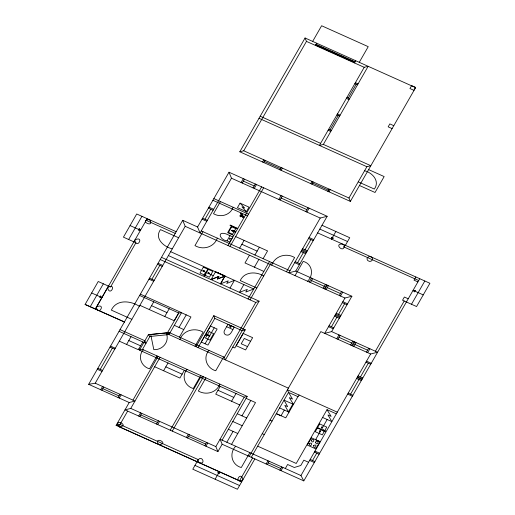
<?xml version="1.0" encoding="UTF-8"?>
<svg xmlns="http://www.w3.org/2000/svg" width="515" height="515" viewBox="0 0 515 515"><rect width="100%" height="100%" fill="white"/><g stroke="black" fill="none" stroke-linecap="round" stroke-linejoin="round"><path stroke-width="0.77" d="M96.382 307.255C98.5 316.97 106.302 302.498 96.601 306.869M107.603 287.647C109.721 297.361 117.529 282.889 107.822 287.261M134.801 240.209C136.926 249.923 144.728 235.452 135.027 239.823M198.121 459.908L198.133 461.44L199.273 462.682M242.945 479.645C240.827 469.925 233.018 484.403 242.72 480.031M85.091 304.449L124.418 321.972L85.091 304.449L98.223 281.505L110.525 287.029L135.909 242.758L123.433 237.157L136.713 213.989L176.182 231.705M90.222 306.747L103.354 283.81M128.653 239.494L141.934 216.332M108.485 286.115L95.352 309.052L147.155 218.675M88.657 384.325L95.23 383.205L134.988 401.05L129.207 402.524L88.657 384.325L182.709 220.317L197.586 226.993L200.071 232.986L231.48 178.216L228.995 172.216L197.586 226.993M100.2 369.364L112.373 348.14M151.88 279.252L159.862 265.328M95.23 383.205L185.194 226.317L182.709 220.317M100.689 389.726L102.543 386.488M126.587 344.438L131.042 336.668M101.867 390.254L103.721 387.016M149.305 309.567L153.76 301.796M239.803 151.79L305.06 37.994L415.618 87.614L350.361 201.41L239.803 151.79L243.73 150.786L348.958 198.011L350.361 201.41M243.73 150.786L306.464 41.393L305.06 37.994M204.976 219.261L210.744 209.206M202.962 231.679L194.973 245.61C203.071 250.425 214.073 247.226 217.343 238.136M220.478 201.577L213.519 213.712C220.587 217.897 230.244 215.206 233.147 207.268M312.657 41.4L321.63 25.75L368.231 46.665L359.258 62.315M142.835 341.96L138.381 349.73L119.326 341.175M139.488 350.161L148.352 334.699L169.313 332.587L168.997 334.563L149.897 336.482L142.494 349.395L139.488 350.161L244.2 397.162L247.206 396.396L222.113 440.158M315.489 45.442L316.751 43.241M143.325 349.769C137.396 356.489 141.213 366.519 149.55 368.824L156.966 355.891M241.091 182.535L243.318 178.647M118.109 397.548L119.963 394.31M164.761 316.506L169.216 308.736M242.269 183.057L244.496 179.175M119.287 398.076L121.141 394.838M262.579 162.013L263.841 159.811M240.042 203.129L237.441 207.661L246.402 211.678L249.003 207.146L240.042 203.129L244.67 208.054L241.941 206.824L246.402 211.678M263.757 162.54L265.019 160.339M178.641 312.966L174.186 320.736L139.88 305.337M166.957 333.649L178.776 313.03L181.563 312.65L169.963 332.877L166.957 333.649L288.374 388.143M241.741 481.744L116.12 425.364L129.207 402.524M253.077 187.911L255.305 184.022M231.473 226.027L227.636 232.709L233.771 235.464M132.947 400.136L158.041 356.374M254.256 188.439L256.483 184.557M127.662 411.092L118.791 426.562L241.69 481.828M419.744 278.712L303.805 480.888L300.953 475.538L220.072 439.237L222.145 444.239L217.922 451.597L124.984 409.889L130.765 408.414L160.081 357.288M227.031 240.846L229.857 242.114L232.825 236.939L225.956 233.855C216.081 230.887 220.555 240.511 227.031 240.846L229.999 235.67M179.014 327.45L186.23 314.865M227.997 245.526L261.633 186.868M215.528 271.83L211.073 279.6L218.83 276.407L217.33 279.021L224.952 276.059L220.575 283.862L228.254 280.836L226.742 283.475L234.434 280.315M230.038 246.44L263.674 187.782M179.426 337.132L190.943 316.976L181.518 312.747M179.922 339.462C183.43 330.16 194.837 327.25 203.097 332.117L194.998 346.235M163.577 370.742L168.032 362.978M138.696 416.043L140.55 412.805M279.915 169.796L281.177 167.594M139.868 416.571L141.728 413.333M281.093 170.323L282.355 168.122M239.649 248.146L244.104 240.376M220.497 283.829L224.952 276.059M354.404 62.907L355.665 60.706M278.834 199.472L281.061 195.584M280.012 200L282.239 196.112M196.022 346.692L213.802 315.676L245.249 329.793L234.834 347.953L232.793 347.039M229.999 288.091L234.46 280.315M249.453 255.189L244.998 262.953L263.841 271.411M184.344 370.298L179.889 378.062L154.661 366.744M198.063 347.606L214.807 318.405L213.802 315.676M187.042 369.39C181.087 376.137 184.924 386.211 193.299 388.529L200.747 375.544M156.547 424.051L158.401 420.813M157.725 424.579L159.579 421.347M254.925 255.002L259.38 247.232M205.073 343.769L214.221 327.83M323.356 144.406L368.141 66.306L364.214 67.311L319.422 145.41L323.356 144.406L370.832 165.714L366.899 166.718L259.006 118.296M329.986 129.915L338.239 115.527M348.275 98.024L356.193 84.215M243.878 284.544L239.417 292.327L247.329 289.404L245.816 292.044L253.741 288.992M254.423 267.182L258.878 259.412M208.948 350.38C202.627 357.603 206.83 368.296 215.727 370.768L223.639 356.972M263.12 258.678L267.575 250.914L235.683 236.597M310.687 183.604L311.955 181.402M170.227 430.192L200.432 377.514L203.438 376.748L172.268 431.106M311.865 184.132L313.126 181.93M248.043 298.964L269.5 261.543M232.883 329.529L234.216 327.199L227.939 324.386L224.695 330.044C223.497 331.705 223.941 334.364 226.091 334.95C229.664 336.301 231.628 331.982 232.883 329.529L226.606 326.71M250.032 299.859L271.489 262.438M205.897 377.856L198.346 391.02C206.039 395.559 216.603 392.758 219.821 384.1M271.714 265.141C275.081 255.846 286.346 252.62 294.625 257.526L286.462 271.766M305.73 211.536L307.957 207.654M306.901 212.071L309.129 208.182M259.103 301.159L225.422 359.888L224.347 357.288L255.794 302.447L259.103 301.159L161.478 257.346M186.424 437.467L188.284 434.229M327.791 191.277L329.053 189.076M187.602 437.995L189.462 434.757M328.963 191.805L330.231 189.604M220.182 386.379L215.727 394.149L239.745 404.932M295.764 271.051L327.173 216.281L320.233 218.051L288.825 272.821L295.764 271.051L351.893 296.247L331.628 331.596L324.688 333.366L344.96 298.018L351.893 296.247M297.573 262.727L303.361 252.64M305.002 249.781L310.86 239.565M295.05 275.622L303.219 261.375C312.425 263.847 313.983 274.888 307.616 281.254M204.751 445.687L206.612 442.449M231.57 401.262L236.031 393.492M205.929 446.215L207.79 442.984M348.958 198.011L366.899 166.718M331.512 239.115L335.87 231.505M309.27 282.001L311.498 278.119M217.922 451.597L215.849 446.602L244.2 397.162M310.448 282.529L312.676 278.647M226.825 442.269L233.07 431.383M241.979 415.843L250.805 400.458M344.863 245.108L343.82 246.917L418.701 280.527M345.372 245.333L349.736 237.724L322.01 225.28M231.538 444.387L255.511 402.576L246.093 398.346M323.163 288.233L325.39 284.351M215.135 479.188L219.39 471.766M324.334 288.761L326.562 284.879M324.971 289.05L327.199 285.162M235.664 446.235C228.866 453.322 231.628 464.936 241.284 467.536L249.846 452.601M326.149 289.578L328.377 285.69M339.334 295.494L341.561 291.612M340.512 296.022L342.739 292.14M249.234 456.399L320.787 331.615L370.646 353.992L377.585 352.228L331.628 331.596M251.275 457.314L288.509 392.385L287.434 389.784L337.293 412.161M239.539 480.752L252.633 457.919M254.835 458.91L237.434 489.25L192.79 469.21L198.346 459.522C202.26 455.305 205.846 464.472 199.743 462.895M331.441 326.755L336.926 317.189M338.561 314.337L344.651 303.721M284.312 410.037L281.003 415.805L276.291 413.687M288.394 411.871L292.848 404.101M297.934 396.614L285.761 417.839L276.336 413.609M299.106 395.024L298.14 396.711L288.509 392.385L292.52 399.086L289.321 397.651L293.486 404.372L284.055 400.155L287.653 406.65L284.827 405.382L288.439 411.891M336.733 338.773L338.96 334.892M266.133 463.983L267.987 460.745M337.911 339.301L340.138 335.42M267.311 464.511L269.165 461.273M350.625 345.005L352.852 341.123M279.864 470.144L281.718 466.905M351.797 345.533L354.024 341.651M281.042 470.671L282.896 467.433M352.595 345.893L354.822 342.005M353.773 346.421L356 342.539M285.31 468.515L287.621 464.485L294.31 467.491L300.779 465.502L303.844 460.165L308.556 462.277M336.327 413.848L327.038 409.676L296.222 463.468L257.674 446.164M327.16 419.5L315.598 439.662L320.311 441.78M366.48 352.125L368.708 348.243M367.659 352.653L369.886 348.771M300.953 475.538L370.646 353.992M415.875 276.973L414.041 280.173L417.91 281.911M312.541 460.494L316.751 453.149M350.554 394.194L358.968 379.536M360.455 376.935L368.341 363.184M375.39 351.236L404.204 300.992M411.485 304.262L424.824 280.997M322.409 427.611L321.785 427.328L322.461 427.521M320.15 431.564L319.519 431.28L320.201 431.467M242.713 215.476L244.013 217.349L243.086 217.736L241.889 215.824M242.591 215.077L240.125 215.643L240.788 216.731L240.164 216.661L240.08 215.656L240.775 216.731L242.816 215.437L241.381 213.139L240.453 213.532L241.664 215.463M242.823 217.311L243.75 216.924M211.189 279.568L218.933 276.401L217.414 279.046L225.061 276.04M245.249 329.793L242.166 330.688L214.807 318.405M116.12 425.364L119.976 424.489L198.281 459.638M167.42 332.832L148.352 334.699L149.897 336.482M149.17 219.583C138.142 220.613 155.079 228.583 149.64 219.789M119.332 426.806C130.359 425.77 113.422 417.8 118.862 426.594M159.026 444.619C170.053 443.589 153.116 435.613 158.556 444.406M342.687 244.129C333.128 243.106 344.039 254.127 344.271 245.616A2.839 2.388 9.5 0 0 343.305 244.464L342.945 244.245M370.948 256.811C369.152 255.904 366.313 257.5 367.208 259.657A2.845 2.395 9.5 0 0 368.173 260.815C370.845 263.152 374.856 258.665 371.206 256.927M316.12 44.342L355.035 61.806M315.914 44.708L354.822 62.167M315.701 45.075L354.61 62.54M306.464 41.393L364.214 67.311M355.414 82.645L358.086 83.848M354.861 83.617L357.526 84.82M346.943 97.425L349.608 98.623M346.383 98.397L349.054 99.595M393.788 125.679L389.842 123.909L388.168 126.838L392.108 128.602M337.46 113.957L340.132 115.154M336.907 114.929L339.572 116.126M328.654 129.317L331.319 130.514M328.094 130.289L330.765 131.486M260.197 116.223L320.613 143.337M368.605 169.596L384.158 176.574L375.036 192.488L359.483 185.503M364.588 170.755C372.454 172.673 380.128 181.183 374.341 189.063L358.234 181.834M264.388 161.44L280.546 168.695M312.496 183.031L328.422 190.177M228.995 172.216L327.173 216.281M243.383 181.119L254.191 185.966M281.126 198.056L306.843 209.599M231.48 178.216L320.233 218.051M319.828 229.085L347.554 241.529M317.646 232.889L429.909 283.276L416.571 306.541L402.53 300.245L404.365 297.039L408.234 298.777M309.058 237.531L313.77 239.649M308.504 238.503L313.217 240.621M213.86 198.61L248.539 214.176M212.895 200.29L247.573 215.856M413.069 290.344L423.24 294.908M302.646 248.726L307.358 250.837M208.948 207.178L213.661 209.29M302.086 249.698L306.798 251.809M208.388 208.15L213.101 210.262M301.565 250.612L306.271 252.723M301.005 251.584L305.717 253.695M237.788 228.454L230.192 225.049L230.012 225.37L237.602 228.776M202.627 218.206L207.333 220.317M202.067 219.178L206.779 221.289M295.224 261.672L299.93 263.783M294.664 262.644L299.376 264.755M241.876 244.265L257.152 251.12M201.256 230.92L290.009 270.748M311.562 280.585L324.276 286.289M327.263 287.634L340.447 293.55M185.194 226.317L344.96 298.018M342.848 301.693L347.561 303.811M342.295 302.666L347.001 304.783M146.189 220.356L175.216 233.385M178.634 237.756L160.468 229.606C154.075 238.503 164.002 246.93 172.268 248.854M263.712 275.995C256.11 271.263 244.445 271.482 240.241 280.585L256.818 288.02M336.205 313.274L340.917 315.392M335.651 314.247L340.364 316.365M335.123 315.161L339.836 317.279M334.57 316.133L339.282 318.251M130.07 225.57L140.511 230.257M170.639 251.68L253.76 288.999M215.907 272.1L224.482 275.95M329.085 325.699L333.797 327.81M328.525 326.671L333.237 328.782M168.411 255.569L213.3 275.718M339.024 337.357L351.739 343.067M354.887 344.477L367.594 350.181M160.216 259.547L255.794 302.447M158.066 263.3L162.772 265.412M157.506 264.266L162.219 266.384M366.538 361.157L371.251 363.275M365.985 362.129L370.697 364.247M149.524 278.197L154.23 280.308M148.964 279.162L153.676 281.28M358.099 375.879L362.811 377.991M357.545 376.851L362.251 378.963M357.165 377.501L361.878 379.619M356.612 378.474L361.324 380.591M250.651 341.316L244.277 338.452L241.226 343.775L247.599 346.634M140.363 294.162L181.563 312.65M139.623 295.456L178.776 313.03M348.198 393.138L352.91 395.256M151.532 305.678L166.989 312.618M347.644 394.11L352.357 396.222M139.333 306.29C130.656 300.638 116.499 299.028 111.337 310.114L131.859 319.326M174.302 325.332L183.758 329.574M91.657 292.977L101.912 297.58M169.963 332.877L224.347 357.288M322.583 417.446L331.872 421.618L327.946 414.955L331.1 416.371L327.031 409.689M120.04 329.613L144.876 340.763L145.951 343.357L119.074 331.293M279.6 407.925L289.018 412.155M128.814 340.55L140.608 345.842M142.494 349.395L247.206 396.396M138.844 348.9L139.932 349.389M165.804 366.86L182.117 374.18M217.954 390.267L233.804 397.38M110.577 346.112L115.283 348.23M110.017 347.084L114.729 349.196M270.034 420.131L272.075 421.045M237.267 413.732L246.691 417.961M314.948 451.121L319.661 453.239M314.395 452.093L319.107 454.211M262.257 433.681L264.298 434.602M232.812 421.502L242.237 425.731M310.185 459.438L314.897 461.549M309.624 460.41L314.337 462.522M97.844 368.309L102.556 370.42M97.29 369.281L102.002 371.392M228.357 429.265L237.782 433.495M102.794 388.638L119.036 395.926M268.238 462.888L280.791 468.521M222.145 444.239L303.805 480.888M130.765 408.414L215.849 446.602M140.801 414.948L157.474 422.435M188.529 436.372L205.678 444.072M194.966 465.418L239.565 485.536M166.236 332.896C169.892 341.484 162.804 350.129 153.811 349.659L150.702 334.46M309.148 443.763C310.629 449.099 314.06 440.711 309.148 443.763M311.227 440.138C312.708 445.469 316.139 437.087 311.227 440.138M313.423 445.681C314.897 451.011 318.328 442.63 313.423 445.681M315.502 442.057C316.976 447.387 320.407 439.005 315.502 442.057M100.631 296.028L99.743 297.586L101.758 297.509L100.631 296.028M139.23 228.705L138.342 230.257L140.357 230.186L139.23 228.705M203.348 267.188L200.007 273.014L204.487 275.023L207.828 269.197L203.348 267.188M203.489 270.8L203.831 271.624L204.59 271.289L204.352 270.716L203.489 270.8M203.708 270.935C203.695 272.152 204.976 270.523 203.708 270.935M231.692 226.825L228.499 232.4L232.568 234.222L235.761 228.654L231.692 226.825M204.919 273.755L203.876 275.564L204.822 275.989L205.858 274.173L204.919 273.755M208.305 269.397L204.964 275.222L209.438 277.231L212.779 271.405L208.305 269.397M231.892 230.314L232.04 231.055L232.992 230.81L232.754 230.231L231.892 230.314M232.104 230.456C232.091 231.673 233.379 230.044 232.104 230.456M208.279 272.95L208.427 273.684L209.38 273.439L208.948 272.776L208.279 272.95M208.498 273.085C208.485 274.302 209.766 272.673 208.498 273.085M233.231 230.463L232.786 231.241L234.982 232.226L235.426 231.447L233.231 230.463M229.928 238.374L229.452 239.198L229.928 239.411L230.405 238.587L229.928 238.374M216.48 272.178L224.237 275.66L216.48 272.178M210.461 326.053L201.275 342.069L207.951 345.063L217.13 329.046L210.461 326.053M206.567 334.048L206.122 334.827L208.318 335.812L208.762 335.033L206.567 334.048M209.174 331.634L205.459 338.11L209.94 340.119L213.654 333.649L209.174 331.634M208.826 335.452L209.167 336.276L209.927 335.941L209.489 335.278L208.826 335.452M209.039 335.587C209.026 336.804 210.307 335.175 209.039 335.587M230.025 326.536L229.799 326.928L230.797 327.379L231.023 326.98L230.025 326.536M243.215 333.443L236.192 345.7L245.61 349.93L252.64 337.673L243.215 333.443M411.614 85.619L409.94 88.541L413.886 90.312L415.56 87.389L411.614 85.619M311.446 437.827L307.288 445.082L315.824 448.913L319.982 441.658L311.446 437.827M317.369 428.01L315.251 431.699L322.319 434.872L324.431 431.177L317.369 428.01M319.693 423.922L317.575 427.611L324.643 430.785L326.755 427.096L319.693 423.922M319.358 431.049L319.699 431.873L320.452 431.544L320.214 430.965L319.358 431.049M321.618 427.096L321.766 427.836L322.718 427.592L322.287 426.929L321.618 427.096M323.356 429.961L322.905 430.74L325.107 431.725L325.551 430.946L323.356 429.961M415.245 290.344L414.35 291.902L413.23 290.415L415.245 290.344M333.269 238.11L331.583 238.986L331.383 237.267L333.269 238.11M219.319 471.894L217.633 472.77L219.519 473.613L219.319 471.894M241.664 213.596L240.737 213.982L241.657 213.583M241.58 215.907L241.393 215.611L241.58 215.907"/></g></svg>
